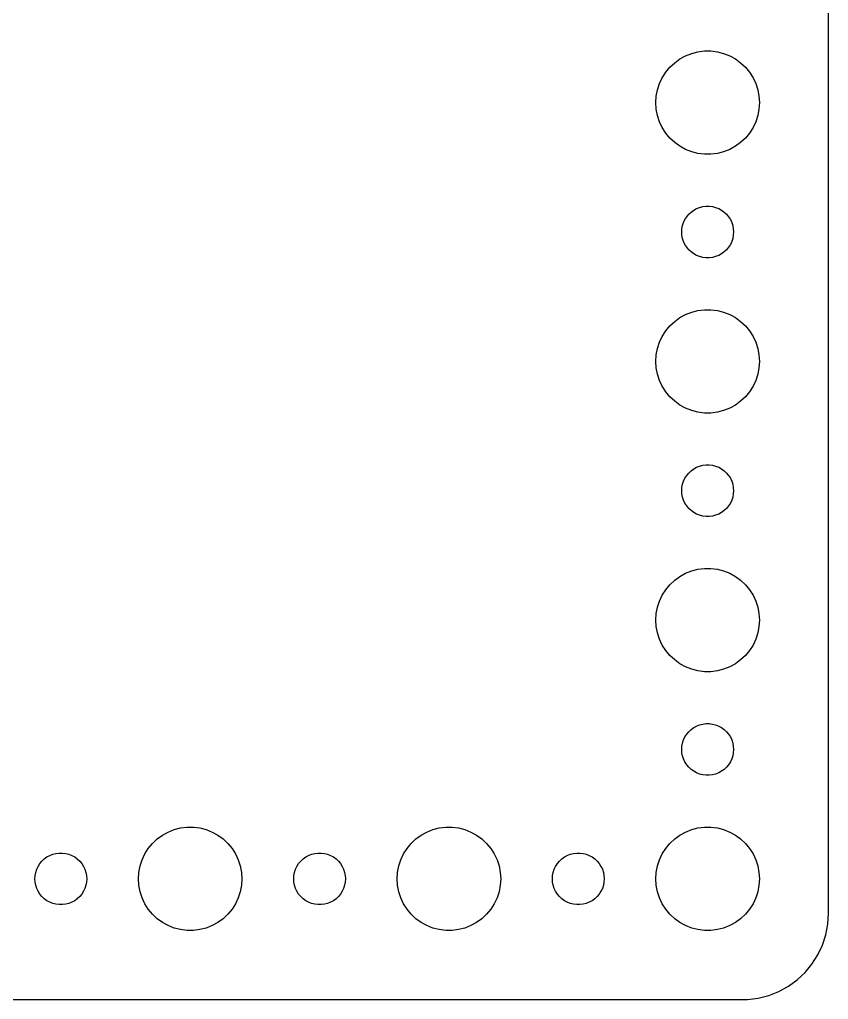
# Model space of a CAD drawing. Header units: metres. Extents: x -44 to 44, y -59 to 59.
# Drawn here: x -2.4 to 44.5, y -59.5 to -2.7 of the extents above; entities that cross this region are included whole.
import ezdxf

# ---------------------------------------------------------------- set-up
doc = ezdxf.new("R2010")
doc.units = ezdxf.units.M

msp = doc.modelspace()

# ---------------------------------------------------------------- linework, layer by layer
for p, q in [((44.5, -54.5), (44.5, 54.5)), ((36.9379, -4.55313), (37.3116, -4.50591)), ((37.3116, -4.50591), (37.6884, -4.50591)), ((37.6884, -4.50591), (38.0621, -4.55313)), ((35.5877, -5.18845), (35.8925, -4.96701)), ((35.8925, -4.96701), (36.2227, -4.78551)), ((36.2227, -4.78551), (36.5729, -4.64682)), ((36.5729, -4.64682), (36.9379, -4.55313)), ((38.0621, -4.55313), (38.427, -4.64682)), ((38.427, -4.64682), (38.7773, -4.78551)), ((38.7773, -4.78551), (39.1075, -4.96701)), ((39.1075, -4.96701), (39.4123, -5.18845)), ((35.0729, -5.73663), (35.3131, -5.44635)), ((35.3131, -5.44635), (35.5877, -5.18845)), ((39.4123, -5.18845), (39.6869, -5.44635)), ((39.6869, -5.44635), (39.927, -5.73663)), ((34.7107, -6.39561), (34.8711, -6.05473)), ((34.8711, -6.05473), (35.0729, -5.73663)), ((39.927, -5.73663), (40.1289, -6.05473)), ((40.1289, -6.05473), (40.2893, -6.39561)), ((34.5237, -7.12399), (34.5942, -6.75392)), ((34.5942, -6.75392), (34.7107, -6.39561)), ((40.2893, -6.39561), (40.4057, -6.75392)), ((40.4057, -6.75392), (40.4763, -7.12399)), ((34.5, -7.5), (34.5237, -7.12399)), ((40.4763, -7.12399), (40.5, -7.5)), ((34.5237, -7.87599), (34.5, -7.5)), ((34.5942, -8.24606), (34.5237, -7.87599)), ((40.4763, -7.87599), (40.4057, -8.24606)), ((40.5, -7.5), (40.4763, -7.87599)), ((34.7107, -8.60437), (34.5942, -8.24606)), ((40.4057, -8.24606), (40.2893, -8.60437)), ((34.8711, -8.94525), (34.7107, -8.60437)), ((35.0729, -9.26335), (34.8711, -8.94525)), ((40.1289, -8.94525), (39.927, -9.26335)), ((40.2893, -8.60437), (40.1289, -8.94525)), ((35.3131, -9.55363), (35.0729, -9.26335)), ((35.5877, -9.81154), (35.3131, -9.55363)), ((39.6869, -9.55363), (39.4123, -9.81154)), ((39.927, -9.26335), (39.6869, -9.55363)), ((35.8925, -10.033), (35.5877, -9.81154)), ((36.2227, -10.2145), (35.8925, -10.033)), ((36.5729, -10.3532), (36.2227, -10.2145)), ((38.7773, -10.2145), (38.427, -10.3532)), ((39.1075, -10.033), (38.7773, -10.2145)), ((39.4123, -9.81154), (39.1075, -10.033)), ((36.9379, -10.4469), (36.5729, -10.3532)), ((37.3116, -10.4941), (36.9379, -10.4469)), ((37.6884, -10.4941), (37.3116, -10.4941)), ((38.0621, -10.4469), (37.6884, -10.4941)), ((38.427, -10.3532), (38.0621, -10.4469)), ((36.8613, -13.6427), (37.0365, -13.5734)), ((37.0365, -13.5734), (37.2189, -13.5266)), ((37.2189, -13.5266), (37.4058, -13.5029)), ((37.4058, -13.5029), (37.5942, -13.5029)), ((37.5942, -13.5029), (37.7811, -13.5266)), ((37.7811, -13.5266), (37.9635, -13.5734)), ((37.9635, -13.5734), (38.1387, -13.6427)), ((36.1855, -14.2774), (36.2865, -14.1183)), ((36.2865, -14.1183), (36.4065, -13.9732)), ((36.4065, -13.9732), (36.5439, -13.8442)), ((36.5439, -13.8442), (36.6963, -13.7335)), ((36.6963, -13.7335), (36.8613, -13.6427)), ((38.1387, -13.6427), (38.3037, -13.7335)), ((38.3037, -13.7335), (38.4561, -13.8442)), ((38.4561, -13.8442), (38.5934, -13.9732)), ((38.5934, -13.9732), (38.7135, -14.1183)), ((38.7135, -14.1183), (38.8145, -14.2774)), ((36.0118, -14.812), (36.0471, -14.627)), ((36.0471, -14.627), (36.1053, -14.4478)), ((36.1053, -14.4478), (36.1855, -14.2774)), ((38.8145, -14.2774), (38.8947, -14.4478)), ((38.8947, -14.4478), (38.9529, -14.627)), ((38.9529, -14.627), (38.9882, -14.812)), ((36, -15), (36.0118, -14.812)), ((36.0118, -15.188), (36, -15)), ((36.0471, -15.373), (36.0118, -15.188)), ((38.9882, -15.188), (38.9529, -15.373)), ((38.9882, -14.812), (39, -15)), ((39, -15), (38.9882, -15.188)), ((36.1053, -15.5522), (36.0471, -15.373)), ((36.1855, -15.7226), (36.1053, -15.5522)), ((36.2865, -15.8817), (36.1855, -15.7226)), ((36.4065, -16.0268), (36.2865, -15.8817)), ((38.7135, -15.8817), (38.5934, -16.0268)), ((38.8145, -15.7226), (38.7135, -15.8817)), ((38.8947, -15.5522), (38.8145, -15.7226)), ((38.9529, -15.373), (38.8947, -15.5522)), ((36.5439, -16.1558), (36.4065, -16.0268)), ((36.6963, -16.2665), (36.5439, -16.1558)), ((36.8613, -16.3572), (36.6963, -16.2665)), ((37.0365, -16.4266), (36.8613, -16.3572)), ((37.2189, -16.4734), (37.0365, -16.4266)), ((37.9635, -16.4266), (37.7811, -16.4734)), ((38.1387, -16.3572), (37.9635, -16.4266)), ((38.3037, -16.2665), (38.1387, -16.3572)), ((38.4561, -16.1558), (38.3037, -16.2665)), ((38.5934, -16.0268), (38.4561, -16.1558)), ((37.4058, -16.497), (37.2189, -16.4734)), ((37.5942, -16.497), (37.4058, -16.497)), ((37.7811, -16.4734), (37.5942, -16.497)), ((35.8925, -19.967), (36.2227, -19.7855)), ((36.2227, -19.7855), (36.5729, -19.6468)), ((36.5729, -19.6468), (36.9379, -19.5531)), ((36.9379, -19.5531), (37.3116, -19.5059)), ((37.3116, -19.5059), (37.6884, -19.5059)), ((37.6884, -19.5059), (38.0621, -19.5531)), ((38.0621, -19.5531), (38.427, -19.6468)), ((38.427, -19.6468), (38.7773, -19.7855)), ((38.7773, -19.7855), (39.1075, -19.967)), ((35.0729, -20.7366), (35.3131, -20.4464)), ((35.3131, -20.4464), (35.5877, -20.1884)), ((35.5877, -20.1884), (35.8925, -19.967)), ((39.1075, -19.967), (39.4123, -20.1884)), ((39.4123, -20.1884), (39.6869, -20.4464)), ((39.6869, -20.4464), (39.927, -20.7366)), ((34.8711, -21.0547), (35.0729, -20.7366)), ((39.927, -20.7366), (40.1289, -21.0547)), ((34.5942, -21.7539), (34.7107, -21.3956)), ((34.7107, -21.3956), (34.8711, -21.0547)), ((40.1289, -21.0547), (40.2893, -21.3956)), ((40.2893, -21.3956), (40.4057, -21.7539)), ((34.5, -22.5), (34.5237, -22.124)), ((34.5237, -22.124), (34.5942, -21.7539)), ((40.4057, -21.7539), (40.4763, -22.124)), ((40.4763, -22.124), (40.5, -22.5)), ((34.5237, -22.876), (34.5, -22.5)), ((40.5, -22.5), (40.4763, -22.876)), ((34.5942, -23.2461), (34.5237, -22.876)), ((34.7107, -23.6044), (34.5942, -23.2461)), ((40.4057, -23.2461), (40.2893, -23.6044)), ((40.4763, -22.876), (40.4057, -23.2461)), ((34.8711, -23.9453), (34.7107, -23.6044)), ((40.2893, -23.6044), (40.1289, -23.9453)), ((35.0729, -24.2634), (34.8711, -23.9453)), ((35.3131, -24.5536), (35.0729, -24.2634)), ((39.927, -24.2634), (39.6869, -24.5536)), ((40.1289, -23.9453), (39.927, -24.2634)), ((35.5877, -24.8115), (35.3131, -24.5536)), ((35.8925, -25.033), (35.5877, -24.8115)), ((39.4123, -24.8115), (39.1075, -25.033)), ((39.6869, -24.5536), (39.4123, -24.8115)), ((36.2227, -25.2145), (35.8925, -25.033)), ((36.5729, -25.3532), (36.2227, -25.2145)), ((36.9379, -25.4469), (36.5729, -25.3532)), ((37.3116, -25.4941), (36.9379, -25.4469)), ((37.6884, -25.4941), (37.3116, -25.4941)), ((38.0621, -25.4469), (37.6884, -25.4941)), ((38.427, -25.3532), (38.0621, -25.4469)), ((38.7773, -25.2145), (38.427, -25.3532)), ((39.1075, -25.033), (38.7773, -25.2145)), ((36.4065, -28.9732), (36.5439, -28.8442)), ((36.5439, -28.8442), (36.6963, -28.7335)), ((36.6963, -28.7335), (36.8613, -28.6427)), ((36.8613, -28.6427), (37.0365, -28.5734)), ((37.0365, -28.5734), (37.2189, -28.5266)), ((37.2189, -28.5266), (37.4058, -28.503)), ((37.4058, -28.503), (37.5942, -28.503)), ((37.5942, -28.503), (37.7811, -28.5266)), ((37.7811, -28.5266), (37.9635, -28.5734)), ((37.9635, -28.5734), (38.1387, -28.6427)), ((38.1387, -28.6427), (38.3037, -28.7335)), ((38.3037, -28.7335), (38.4561, -28.8442)), ((38.4561, -28.8442), (38.5934, -28.9732)), ((36.0471, -29.627), (36.1053, -29.4478)), ((36.1053, -29.4478), (36.1855, -29.2774)), ((36.1855, -29.2774), (36.2865, -29.1183)), ((36.2865, -29.1183), (36.4065, -28.9732)), ((38.5934, -28.9732), (38.7135, -29.1183)), ((38.7135, -29.1183), (38.8145, -29.2774)), ((38.8145, -29.2774), (38.8947, -29.4478)), ((38.8947, -29.4478), (38.9529, -29.627)), ((36, -30), (36.0118, -29.812)), ((36.0118, -30.188), (36, -30)), ((36.0118, -29.812), (36.0471, -29.627)), ((38.9529, -29.627), (38.9882, -29.812)), ((38.9882, -29.812), (39, -30)), ((39, -30), (38.9882, -30.188)), ((36.0471, -30.373), (36.0118, -30.188)), ((36.1053, -30.5522), (36.0471, -30.373)), ((36.1855, -30.7226), (36.1053, -30.5522)), ((38.8947, -30.5522), (38.8145, -30.7226)), ((38.9529, -30.373), (38.8947, -30.5522)), ((38.9882, -30.188), (38.9529, -30.373)), ((36.2865, -30.8817), (36.1855, -30.7226)), ((36.4065, -31.0268), (36.2865, -30.8817)), ((36.5439, -31.1558), (36.4065, -31.0268)), ((36.6963, -31.2665), (36.5439, -31.1558)), ((38.4561, -31.1558), (38.3037, -31.2665)), ((38.5934, -31.0268), (38.4561, -31.1558)), ((38.7135, -30.8817), (38.5934, -31.0268)), ((38.8145, -30.7226), (38.7135, -30.8817)), ((36.8613, -31.3572), (36.6963, -31.2665)), ((37.0365, -31.4266), (36.8613, -31.3572)), ((37.2189, -31.4734), (37.0365, -31.4266)), ((37.4058, -31.497), (37.2189, -31.4734)), ((37.5942, -31.497), (37.4058, -31.497)), ((37.7811, -31.4734), (37.5942, -31.497)), ((37.9635, -31.4266), (37.7811, -31.4734)), ((38.1387, -31.3572), (37.9635, -31.4266)), ((38.3037, -31.2665), (38.1387, -31.3572)), ((36.2227, -34.7855), (36.5729, -34.6468)), ((36.5729, -34.6468), (36.9379, -34.5531)), ((36.9379, -34.5531), (37.3116, -34.5059)), ((37.3116, -34.5059), (37.6884, -34.5059)), ((37.6884, -34.5059), (38.0621, -34.5531)), ((38.0621, -34.5531), (38.427, -34.6468)), ((38.427, -34.6468), (38.7773, -34.7855)), ((35.3131, -35.4464), (35.5877, -35.1885)), ((35.5877, -35.1885), (35.8925, -34.967)), ((35.8925, -34.967), (36.2227, -34.7855)), ((38.7773, -34.7855), (39.1075, -34.967)), ((39.1075, -34.967), (39.4123, -35.1885)), ((39.4123, -35.1885), (39.6869, -35.4464)), ((34.8711, -36.0547), (35.0729, -35.7366)), ((35.0729, -35.7366), (35.3131, -35.4464)), ((39.6869, -35.4464), (39.927, -35.7366)), ((39.927, -35.7366), (40.1289, -36.0547)), ((34.7107, -36.3956), (34.8711, -36.0547)), ((40.1289, -36.0547), (40.2893, -36.3956)), ((34.5237, -37.124), (34.5942, -36.7539)), ((34.5942, -36.7539), (34.7107, -36.3956)), ((40.2893, -36.3956), (40.4057, -36.7539)), ((40.4057, -36.7539), (40.4763, -37.124)), ((34.5, -37.5), (34.5237, -37.124)), ((40.4763, -37.124), (40.5, -37.5)), ((34.5237, -37.876), (34.5, -37.5)), ((34.5942, -38.2461), (34.5237, -37.876)), ((40.4763, -37.876), (40.4057, -38.2461)), ((40.5, -37.5), (40.4763, -37.876)), ((34.7107, -38.6044), (34.5942, -38.2461)), ((34.8711, -38.9453), (34.7107, -38.6044)), ((40.2893, -38.6044), (40.1289, -38.9453)), ((40.4057, -38.2461), (40.2893, -38.6044)), ((35.0729, -39.2634), (34.8711, -38.9453)), ((40.1289, -38.9453), (39.927, -39.2634)), ((35.3131, -39.5536), (35.0729, -39.2634)), ((35.5877, -39.8115), (35.3131, -39.5536)), ((39.6869, -39.5536), (39.4123, -39.8115)), ((39.927, -39.2634), (39.6869, -39.5536)), ((35.8925, -40.033), (35.5877, -39.8115)), ((36.2227, -40.2145), (35.8925, -40.033)), ((36.5729, -40.3532), (36.2227, -40.2145)), ((38.7773, -40.2145), (38.427, -40.3532)), ((39.1075, -40.033), (38.7773, -40.2145)), ((39.4123, -39.8115), (39.1075, -40.033)), ((36.9379, -40.4469), (36.5729, -40.3532)), ((37.3116, -40.4941), (36.9379, -40.4469)), ((37.6884, -40.4941), (37.3116, -40.4941)), ((38.0621, -40.4469), (37.6884, -40.4941)), ((38.427, -40.3532), (38.0621, -40.4469)), ((36.5439, -43.8442), (36.6963, -43.7335)), ((36.6963, -43.7335), (36.8613, -43.6428)), ((36.8613, -43.6428), (37.0365, -43.5734)), ((37.0365, -43.5734), (37.2189, -43.5266)), ((37.2189, -43.5266), (37.4058, -43.503)), ((37.4058, -43.503), (37.5942, -43.503)), ((37.5942, -43.503), (37.7811, -43.5266)), ((37.7811, -43.5266), (37.9635, -43.5734)), ((37.9635, -43.5734), (38.1387, -43.6428)), ((38.1387, -43.6428), (38.3037, -43.7335)), ((38.3037, -43.7335), (38.4561, -43.8442)), ((36.1053, -44.4478), (36.1855, -44.2774)), ((36.1855, -44.2774), (36.2865, -44.1183)), ((36.2865, -44.1183), (36.4065, -43.9732)), ((36.4065, -43.9732), (36.5439, -43.8442)), ((38.4561, -43.8442), (38.5934, -43.9732)), ((38.5934, -43.9732), (38.7135, -44.1183)), ((38.7135, -44.1183), (38.8145, -44.2774)), ((38.8145, -44.2774), (38.8947, -44.4478)), ((36, -45), (36.0118, -44.812)), ((36.0118, -44.812), (36.0471, -44.627)), ((36.0471, -44.627), (36.1053, -44.4478)), ((38.8947, -44.4478), (38.9529, -44.627)), ((38.9529, -44.627), (38.9882, -44.812)), ((38.9882, -44.812), (39, -45)), ((36.0118, -45.188), (36, -45)), ((36.0471, -45.373), (36.0118, -45.188)), ((36.1053, -45.5522), (36.0471, -45.373)), ((38.9529, -45.373), (38.8947, -45.5522)), ((38.9882, -45.188), (38.9529, -45.373)), ((39, -45), (38.9882, -45.188)), ((36.1855, -45.7226), (36.1053, -45.5522)), ((36.2865, -45.8817), (36.1855, -45.7226)), ((36.4065, -46.0268), (36.2865, -45.8817)), ((38.7135, -45.8817), (38.5934, -46.0268)), ((38.8145, -45.7226), (38.7135, -45.8817)), ((38.8947, -45.5522), (38.8145, -45.7226)), ((36.5439, -46.1558), (36.4065, -46.0268)), ((36.6963, -46.2665), (36.5439, -46.1558)), ((36.8613, -46.3572), (36.6963, -46.2665)), ((37.0365, -46.4266), (36.8613, -46.3572)), ((37.2189, -46.4734), (37.0365, -46.4266)), ((37.4058, -46.497), (37.2189, -46.4734)), ((37.5942, -46.497), (37.4058, -46.497)), ((37.7811, -46.4734), (37.5942, -46.497)), ((37.9635, -46.4266), (37.7811, -46.4734)), ((38.1387, -46.3572), (37.9635, -46.4266)), ((38.3037, -46.2665), (38.1387, -46.3572)), ((38.4561, -46.1558), (38.3037, -46.2665)), ((38.5934, -46.0268), (38.4561, -46.1558)), ((5.58772, -50.1885), (5.89252, -49.967)), ((5.89252, -49.967), (6.22266, -49.7855)), ((6.22266, -49.7855), (6.57294, -49.6468)), ((6.57294, -49.6468), (6.93785, -49.5531)), ((6.93785, -49.5531), (7.31161, -49.5059)), ((7.31161, -49.5059), (7.68837, -49.5059)), ((7.68837, -49.5059), (8.06213, -49.5531)), ((8.06213, -49.5531), (8.42705, -49.6468)), ((8.42705, -49.6468), (8.77733, -49.7855)), ((8.77733, -49.7855), (9.10747, -49.967)), ((9.10747, -49.967), (9.41226, -50.1885)), ((20.5877, -50.1885), (20.8925, -49.967)), ((20.8925, -49.967), (21.2227, -49.7855)), ((21.2227, -49.7855), (21.5729, -49.6468)), ((21.5729, -49.6468), (21.9379, -49.5531)), ((21.9379, -49.5531), (22.3116, -49.5059)), ((22.3116, -49.5059), (22.6884, -49.5059)), ((22.6884, -49.5059), (23.0621, -49.5531)), ((23.0621, -49.5531), (23.427, -49.6468)), ((23.427, -49.6468), (23.7773, -49.7855)), ((23.7773, -49.7855), (24.1075, -49.967)), ((24.1075, -49.967), (24.4123, -50.1885)), ((35.5877, -50.1885), (35.8925, -49.967)), ((35.8925, -49.967), (36.2227, -49.7855)), ((36.2227, -49.7855), (36.5729, -49.6468)), ((36.5729, -49.6468), (36.9379, -49.5531)), ((36.9379, -49.5531), (37.3116, -49.5059)), ((37.3116, -49.5059), (37.6884, -49.5059)), ((37.6884, -49.5059), (38.0621, -49.5531)), ((38.0621, -49.5531), (38.427, -49.6468)), ((38.427, -49.6468), (38.7773, -49.7855)), ((38.7773, -49.7855), (39.1075, -49.967)), ((39.1075, -49.967), (39.4123, -50.1885)), ((5.07294, -50.7366), (5.31308, -50.4464)), ((5.31308, -50.4464), (5.58772, -50.1885)), ((9.41226, -50.1885), (9.6869, -50.4464)), ((9.6869, -50.4464), (9.92705, -50.7366)), ((20.0729, -50.7366), (20.3131, -50.4464)), ((20.3131, -50.4464), (20.5877, -50.1885)), ((24.4123, -50.1885), (24.6869, -50.4464)), ((24.6869, -50.4464), (24.927, -50.7366)), ((35.0729, -50.7366), (35.3131, -50.4464)), ((35.3131, -50.4464), (35.5877, -50.1885)), ((39.4123, -50.1885), (39.6869, -50.4464)), ((39.6869, -50.4464), (39.927, -50.7366)), ((-0.63866, -51.1428), (-0.46352, -51.0734)), ((-0.46352, -51.0734), (-0.28107, -51.0266)), ((-0.28107, -51.0266), (-0.09418, -51.003)), ((-0.09418, -51.003), (0.09418, -51.003)), ((0.09418, -51.003), (0.28107, -51.0266)), ((0.28107, -51.0266), (0.46352, -51.0734)), ((0.46352, -51.0734), (0.63866, -51.1428)), ((4.71066, -51.3956), (4.87108, -51.0547)), ((4.87108, -51.0547), (5.07294, -50.7366)), ((9.92705, -50.7366), (10.1289, -51.0547)), ((10.1289, -51.0547), (10.2893, -51.3956)), ((14.3613, -51.1428), (14.5365, -51.0734)), ((14.5365, -51.0734), (14.7189, -51.0266)), ((14.7189, -51.0266), (14.9058, -51.003)), ((14.9058, -51.003), (15.0942, -51.003)), ((15.0942, -51.003), (15.2811, -51.0266)), ((15.2811, -51.0266), (15.4635, -51.0734)), ((15.4635, -51.0734), (15.6387, -51.1428)), ((19.7107, -51.3956), (19.8711, -51.0547)), ((19.8711, -51.0547), (20.0729, -50.7366)), ((24.927, -50.7366), (25.1289, -51.0547)), ((25.1289, -51.0547), (25.2893, -51.3956)), ((29.3613, -51.1428), (29.5365, -51.0734)), ((29.5365, -51.0734), (29.7189, -51.0266)), ((29.7189, -51.0266), (29.9058, -51.003)), ((29.9058, -51.003), (30.0942, -51.003)), ((30.0942, -51.003), (30.2811, -51.0266)), ((30.2811, -51.0266), (30.4635, -51.0734)), ((30.4635, -51.0734), (30.6387, -51.1428)), ((34.7107, -51.3956), (34.8711, -51.0547)), ((34.8711, -51.0547), (35.0729, -50.7366)), ((39.927, -50.7366), (40.1289, -51.0547)), ((40.1289, -51.0547), (40.2893, -51.3956)), ((-1.31445, -51.7774), (-1.21352, -51.6183)), ((-1.21352, -51.6183), (-1.09344, -51.4732)), ((-1.09344, -51.4732), (-0.95613, -51.3442)), ((-0.95613, -51.3442), (-0.80373, -51.2335)), ((-0.80373, -51.2335), (-0.63866, -51.1428)), ((0.63866, -51.1428), (0.80373, -51.2335)), ((0.80373, -51.2335), (0.95613, -51.3442)), ((0.95613, -51.3442), (1.09344, -51.4732)), ((1.09344, -51.4732), (1.21352, -51.6183)), ((1.21352, -51.6183), (1.31445, -51.7774)), ((4.59424, -51.7539), (4.71066, -51.3956)), ((10.2893, -51.3956), (10.4057, -51.7539)), ((13.6855, -51.7774), (13.7865, -51.6183)), ((13.7865, -51.6183), (13.9065, -51.4732)), ((13.9065, -51.4732), (14.0439, -51.3442)), ((14.0439, -51.3442), (14.1963, -51.2335)), ((14.1963, -51.2335), (14.3613, -51.1428)), ((15.6387, -51.1428), (15.8037, -51.2335)), ((15.8037, -51.2335), (15.9561, -51.3442)), ((15.9561, -51.3442), (16.0934, -51.4732)), ((16.0934, -51.4732), (16.2135, -51.6183)), ((16.2135, -51.6183), (16.3145, -51.7774)), ((19.5942, -51.7539), (19.7107, -51.3956)), ((25.2893, -51.3956), (25.4057, -51.7539)), ((28.6855, -51.7774), (28.7865, -51.6183)), ((28.7865, -51.6183), (28.9065, -51.4732)), ((28.9065, -51.4732), (29.0439, -51.3442)), ((29.0439, -51.3442), (29.1963, -51.2335)), ((29.1963, -51.2335), (29.3613, -51.1428)), ((30.6387, -51.1428), (30.8037, -51.2335)), ((30.8037, -51.2335), (30.9561, -51.3442)), ((30.9561, -51.3442), (31.0934, -51.4732)), ((31.0934, -51.4732), (31.2135, -51.6183)), ((31.2135, -51.6183), (31.3145, -51.7774)), ((34.5942, -51.7539), (34.7107, -51.3956)), ((40.2893, -51.3956), (40.4057, -51.7539)), ((-1.48816, -52.312), (-1.45287, -52.127)), ((-1.45287, -52.127), (-1.39465, -51.9478)), ((-1.39465, -51.9478), (-1.31445, -51.7774)), ((1.31445, -51.7774), (1.39465, -51.9478)), ((1.39465, -51.9478), (1.45287, -52.127)), ((1.45287, -52.127), (1.48816, -52.312)), ((4.5, -52.5), (4.52365, -52.124)), ((4.52365, -52.124), (4.59424, -51.7539)), ((10.4057, -51.7539), (10.4763, -52.124)), ((10.4763, -52.124), (10.5, -52.5)), ((13.5118, -52.312), (13.5471, -52.127)), ((13.5471, -52.127), (13.6053, -51.9478)), ((13.6053, -51.9478), (13.6855, -51.7774)), ((16.3145, -51.7774), (16.3947, -51.9478)), ((16.3947, -51.9478), (16.4529, -52.127)), ((16.4529, -52.127), (16.4882, -52.312)), ((19.5, -52.5), (19.5237, -52.124)), ((19.5237, -52.124), (19.5942, -51.7539)), ((25.4057, -51.7539), (25.4763, -52.124)), ((25.4763, -52.124), (25.5, -52.5)), ((28.5118, -52.312), (28.5471, -52.127)), ((28.5471, -52.127), (28.6053, -51.9478)), ((28.6053, -51.9478), (28.6855, -51.7774)), ((31.3145, -51.7774), (31.3947, -51.9478)), ((31.3947, -51.9478), (31.4529, -52.127)), ((31.4529, -52.127), (31.4882, -52.312)), ((34.5, -52.5), (34.5237, -52.124)), ((34.5237, -52.124), (34.5942, -51.7539)), ((40.4057, -51.7539), (40.4763, -52.124)), ((40.4763, -52.124), (40.5, -52.5)), ((-1.5, -52.5), (-1.48816, -52.312)), ((-1.48816, -52.688), (-1.5, -52.5)), ((-1.45287, -52.873), (-1.48816, -52.688)), ((1.48816, -52.688), (1.45287, -52.873)), ((1.48816, -52.312), (1.5, -52.5)), ((1.5, -52.5), (1.48816, -52.688)), ((4.52365, -52.876), (4.5, -52.5)), ((10.5, -52.5), (10.4763, -52.876)), ((13.5, -52.5), (13.5118, -52.312)), ((13.5118, -52.688), (13.5, -52.5)), ((13.5471, -52.873), (13.5118, -52.688)), ((16.4882, -52.688), (16.4529, -52.873)), ((16.4882, -52.312), (16.5, -52.5)), ((16.5, -52.5), (16.4882, -52.688)), ((19.5237, -52.876), (19.5, -52.5)), ((25.5, -52.5), (25.4763, -52.876)), ((28.5, -52.5), (28.5118, -52.312)), ((28.5118, -52.688), (28.5, -52.5)), ((28.5471, -52.873), (28.5118, -52.688)), ((31.4882, -52.688), (31.4529, -52.873)), ((31.4882, -52.312), (31.5, -52.5)), ((31.5, -52.5), (31.4882, -52.688)), ((34.5237, -52.876), (34.5, -52.5)), ((40.5, -52.5), (40.4763, -52.876)), ((-1.39465, -53.0522), (-1.45287, -52.873)), ((-1.31445, -53.2226), (-1.39465, -53.0522)), ((-1.21352, -53.3817), (-1.31445, -53.2226)), ((-1.09344, -53.5268), (-1.21352, -53.3817)), ((1.21352, -53.3817), (1.09344, -53.5268)), ((1.31445, -53.2226), (1.21352, -53.3817)), ((1.39465, -53.0522), (1.31445, -53.2226)), ((1.45287, -52.873), (1.39465, -53.0522)), ((4.59424, -53.2461), (4.52365, -52.876)), ((4.71066, -53.6044), (4.59424, -53.2461)), ((10.4057, -53.2461), (10.2893, -53.6044)), ((10.4763, -52.876), (10.4057, -53.2461)), ((13.6053, -53.0522), (13.5471, -52.873)), ((13.6855, -53.2226), (13.6053, -53.0522)), ((13.7865, -53.3817), (13.6855, -53.2226)), ((13.9065, -53.5268), (13.7865, -53.3817)), ((16.2135, -53.3817), (16.0934, -53.5268)), ((16.3145, -53.2226), (16.2135, -53.3817)), ((16.3947, -53.0522), (16.3145, -53.2226)), ((16.4529, -52.873), (16.3947, -53.0522)), ((19.5942, -53.2461), (19.5237, -52.876)), ((19.7107, -53.6044), (19.5942, -53.2461)), ((25.4057, -53.2461), (25.2893, -53.6044)), ((25.4763, -52.876), (25.4057, -53.2461)), ((28.6053, -53.0522), (28.5471, -52.873)), ((28.6855, -53.2226), (28.6053, -53.0522)), ((28.7865, -53.3817), (28.6855, -53.2226)), ((28.9065, -53.5268), (28.7865, -53.3817)), ((31.2135, -53.3817), (31.0934, -53.5268)), ((31.3145, -53.2226), (31.2135, -53.3817)), ((31.3947, -53.0522), (31.3145, -53.2226)), ((31.4529, -52.873), (31.3947, -53.0522)), ((34.5942, -53.2461), (34.5237, -52.876)), ((34.7107, -53.6044), (34.5942, -53.2461)), ((40.4057, -53.2461), (40.2893, -53.6044)), ((40.4763, -52.876), (40.4057, -53.2461)), ((-0.95613, -53.6558), (-1.09344, -53.5268)), ((-0.80373, -53.7665), (-0.95613, -53.6558)), ((-0.63866, -53.8572), (-0.80373, -53.7665)), ((-0.46352, -53.9266), (-0.63866, -53.8572)), ((-0.28107, -53.9734), (-0.46352, -53.9266)), ((0.46352, -53.9266), (0.28107, -53.9734)), ((0.63866, -53.8572), (0.46352, -53.9266)), ((0.80373, -53.7665), (0.63866, -53.8572)), ((0.95613, -53.6558), (0.80373, -53.7665)), ((1.09344, -53.5268), (0.95613, -53.6558)), ((4.87108, -53.9453), (4.71066, -53.6044)), ((5.07294, -54.2634), (4.87108, -53.9453)), ((10.1289, -53.9453), (9.92705, -54.2634)), ((10.2893, -53.6044), (10.1289, -53.9453)), ((14.0439, -53.6558), (13.9065, -53.5268)), ((14.1963, -53.7665), (14.0439, -53.6558)), ((14.3613, -53.8572), (14.1963, -53.7665)), ((14.5365, -53.9266), (14.3613, -53.8572)), ((14.7189, -53.9734), (14.5365, -53.9266)), ((15.4635, -53.9266), (15.2811, -53.9734)), ((15.6387, -53.8572), (15.4635, -53.9266)), ((15.8037, -53.7665), (15.6387, -53.8572)), ((15.9561, -53.6558), (15.8037, -53.7665)), ((16.0934, -53.5268), (15.9561, -53.6558)), ((19.8711, -53.9453), (19.7107, -53.6044)), ((20.0729, -54.2634), (19.8711, -53.9453)), ((25.1289, -53.9453), (24.927, -54.2634)), ((25.2893, -53.6044), (25.1289, -53.9453)), ((29.0439, -53.6558), (28.9065, -53.5268)), ((29.1963, -53.7665), (29.0439, -53.6558)), ((29.3613, -53.8572), (29.1963, -53.7665)), ((29.5365, -53.9266), (29.3613, -53.8572)), ((29.7189, -53.9734), (29.5365, -53.9266)), ((30.4635, -53.9266), (30.2811, -53.9734)), ((30.6387, -53.8572), (30.4635, -53.9266)), ((30.8037, -53.7665), (30.6387, -53.8572)), ((30.9561, -53.6558), (30.8037, -53.7665)), ((31.0934, -53.5268), (30.9561, -53.6558)), ((34.8711, -53.9453), (34.7107, -53.6044)), ((35.0729, -54.2634), (34.8711, -53.9453)), ((40.1289, -53.9453), (39.927, -54.2634)), ((40.2893, -53.6044), (40.1289, -53.9453)), ((-0.09418, -53.997), (-0.28107, -53.9734)), ((0.09418, -53.997), (-0.09418, -53.997)), ((0.28107, -53.9734), (0.09418, -53.997)), ((5.31308, -54.5536), (5.07294, -54.2634)), ((9.92705, -54.2634), (9.6869, -54.5536)), ((14.9058, -53.997), (14.7189, -53.9734)), ((15.0942, -53.997), (14.9058, -53.997)), ((15.2811, -53.9734), (15.0942, -53.997)), ((20.3131, -54.5536), (20.0729, -54.2634)), ((24.927, -54.2634), (24.6869, -54.5536)), ((29.9058, -53.997), (29.7189, -53.9734)), ((30.0942, -53.997), (29.9058, -53.997)), ((30.2811, -53.9734), (30.0942, -53.997)), ((35.3131, -54.5536), (35.0729, -54.2634)), ((39.927, -54.2634), (39.6869, -54.5536)), ((44.4606, -55.1267), (44.5, -54.5)), ((5.58772, -54.8115), (5.31308, -54.5536)), ((5.89252, -55.033), (5.58772, -54.8115)), ((6.22266, -55.2145), (5.89252, -55.033)), ((9.10747, -55.033), (8.77733, -55.2145)), ((9.41226, -54.8115), (9.10747, -55.033)), ((9.6869, -54.5536), (9.41226, -54.8115)), ((20.5877, -54.8115), (20.3131, -54.5536)), ((20.8925, -55.033), (20.5877, -54.8115)), ((21.2227, -55.2145), (20.8925, -55.033)), ((24.1075, -55.033), (23.7773, -55.2145)), ((24.4123, -54.8115), (24.1075, -55.033)), ((24.6869, -54.5536), (24.4123, -54.8115)), ((35.5877, -54.8115), (35.3131, -54.5536)), ((35.8925, -55.033), (35.5877, -54.8115)), ((36.2227, -55.2145), (35.8925, -55.033)), ((39.1075, -55.033), (38.7773, -55.2145)), ((39.4123, -54.8115), (39.1075, -55.033)), ((39.6869, -54.5536), (39.4123, -54.8115)), ((6.57294, -55.3532), (6.22266, -55.2145)), ((6.93785, -55.4469), (6.57294, -55.3532)), ((7.31161, -55.4941), (6.93785, -55.4469)), ((7.68837, -55.4941), (7.31161, -55.4941)), ((8.06213, -55.4469), (7.68837, -55.4941)), ((8.42705, -55.3532), (8.06213, -55.4469)), ((8.77733, -55.2145), (8.42705, -55.3532)), ((21.5729, -55.3532), (21.2227, -55.2145)), ((21.9379, -55.4469), (21.5729, -55.3532)), ((22.3116, -55.4941), (21.9379, -55.4469)), ((22.6884, -55.4941), (22.3116, -55.4941)), ((23.0621, -55.4469), (22.6884, -55.4941)), ((23.427, -55.3532), (23.0621, -55.4469)), ((23.7773, -55.2145), (23.427, -55.3532)), ((36.5729, -55.3532), (36.2227, -55.2145)), ((36.9379, -55.4469), (36.5729, -55.3532)), ((37.3116, -55.4941), (36.9379, -55.4469)), ((37.6884, -55.4941), (37.3116, -55.4941)), ((38.0621, -55.4469), (37.6884, -55.4941)), ((38.427, -55.3532), (38.0621, -55.4469)), ((38.7773, -55.2145), (38.427, -55.3532)), ((44.3429, -55.7434), (44.4606, -55.1267)), ((44.1489, -56.3406), (44.3429, -55.7434)), ((43.8815, -56.9088), (44.1489, -56.3406)), ((43.5451, -57.4389), (43.8815, -56.9088)), ((42.6871, -58.3526), (43.1448, -57.9227)), ((43.1448, -57.9227), (43.5451, -57.4389)), ((42.1791, -58.7216), (42.6871, -58.3526)), ((41.0451, -59.2553), (41.6289, -59.0241)), ((41.6289, -59.0241), (42.1791, -58.7216)), ((-39.8139, -59.4901), (39.8139, -59.4901)), ((39.8139, -59.4901), (40.4369, -59.4114)), ((40.4369, -59.4114), (41.0451, -59.2553))]:
    msp.add_line(p, q)

doc.saveas('drawing.dxf')
